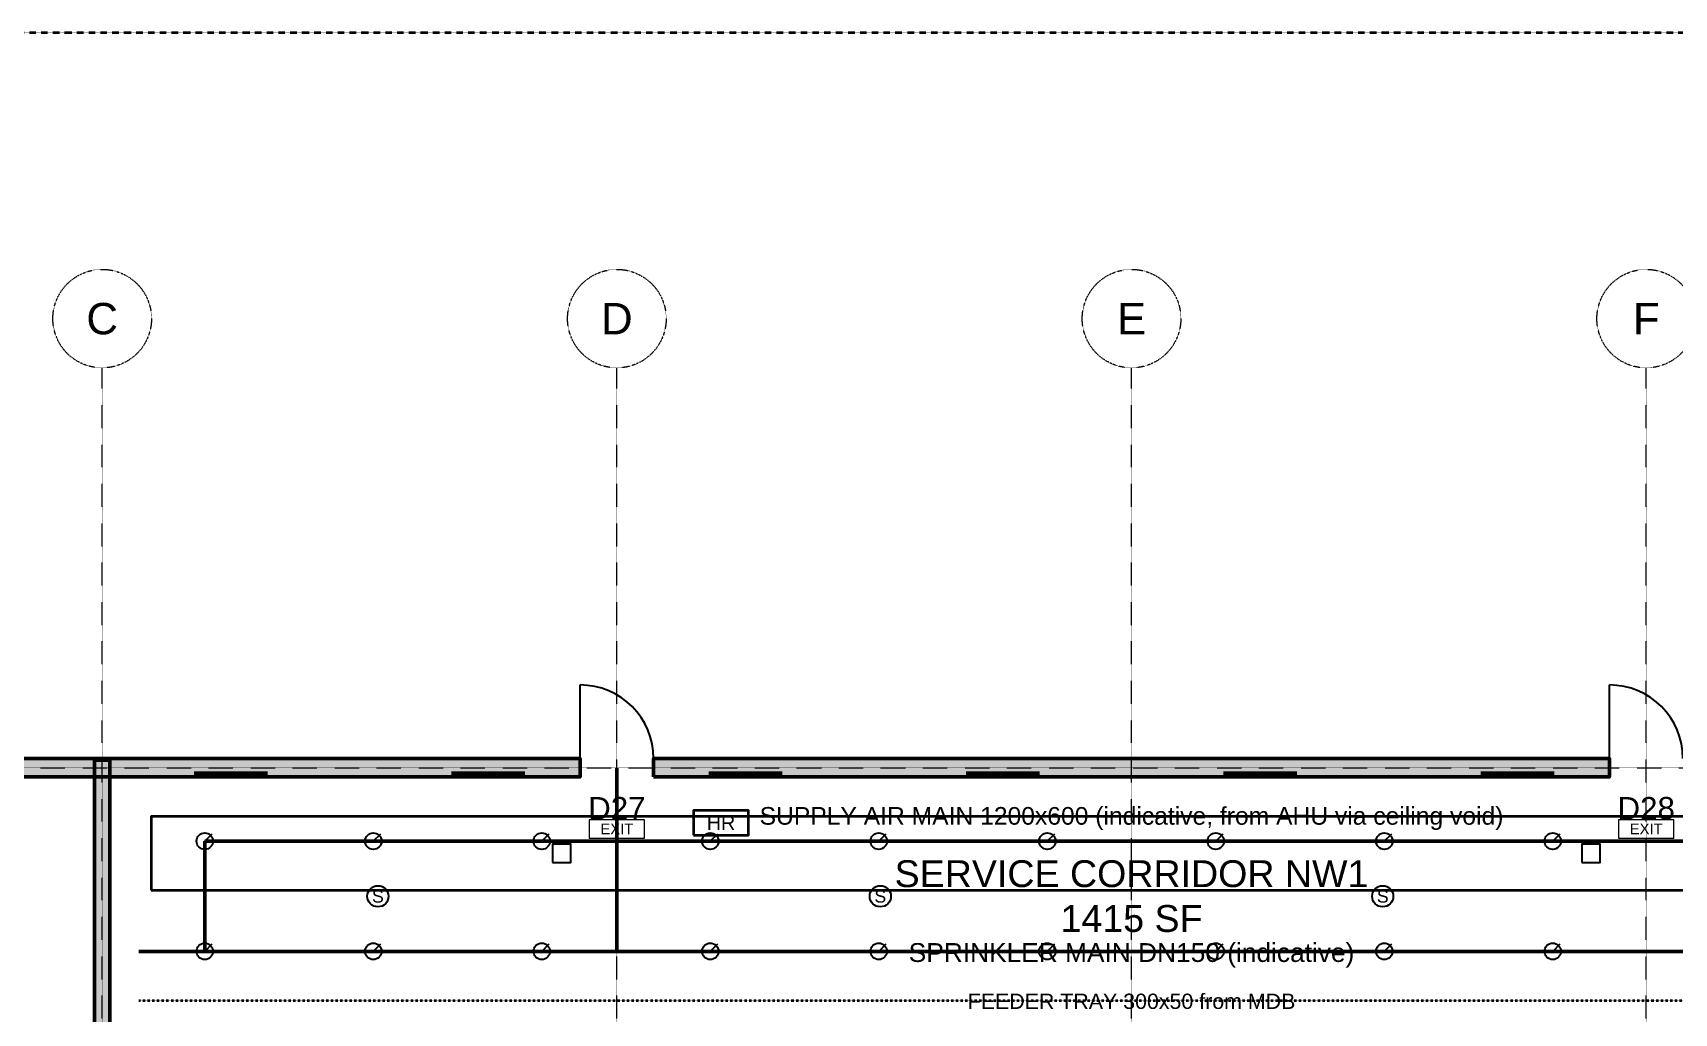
# Model space of a CAD drawing. Header units: inches. Extents: x -108 to 4832, y -12 to 3555.
# Drawn here: x 829 to 1884, y 2913 to 3543 of the extents above; entities that cross this region are included whole.
import ezdxf
from ezdxf.enums import TextEntityAlignment as Align

# ---------------------------------------------------------------- set-up
doc = ezdxf.new("R2010")
doc.units = ezdxf.units.IN
doc.header["$LTSCALE"] = 0.03937
doc.header["$MEASUREMENT"] = 0
for name, pattern in [('CENTER', [5.08, 3.175, -0.635, 0.635, -0.635]), ('DASHED', [1.524, 1.27, -0.254]), ('PHANTOM', [6.35, 3.175, -0.635, 0.635, -0.635, 0.635, -0.635])]:
    doc.linetypes.add(name, pattern=pattern)
for name, color, linetype, lineweight in [('A-ANNO-SYMB', 2, 'Continuous', 18), ('A-AREA-IDEN', 2, 'Continuous', 18), ('A-DOOR', 3, 'Continuous', 25), ('A-WALL', 7, 'Continuous', 50), ('A-WALL-PATT', 8, 'Continuous', 9), ('C-PROP-LINE', 1, 'PHANTOM', 35), ('E-ANNO-TEXT', 52, 'Continuous', 18), ('E-FALM', 230, 'Continuous', 25), ('E-LITE', 2, 'Continuous', 18), ('E-LITE-EMER', 40, 'Continuous', 18), ('E-TRAY', 210, 'DASHED', 35), ('FP-ANNO-TEXT', 14, 'Continuous', 18), ('FP-HOSE', 20, 'Continuous', 35), ('FP-SPRK-HEAD', 1, 'Continuous', 25), ('FP-SPRK-PIPE', 12, 'Continuous', 50), ('M-ANNO-TEXT', 150, 'Continuous', 18), ('M-HVAC-SAD', 5, 'Continuous', 35), ('S-GRID', 1, 'CENTER', 13)]:
    doc.layers.add(name, color=color, linetype=linetype, lineweight=lineweight)
doc.styles.add('NCS-ARIAL', font='arial.ttf')

msp = doc.modelspace()

# ---------------------------------------------------------------- hatches: boundary and pattern name
at = {"layer": 'A-WALL-PATT'}
for points in [[(751.9685, 3064.96063), (1181.10236, 3064.96063), (1181.10236, 3076.77165), (751.9685, 3076.77165)], [(878.93701, 2003.93701), (878.93701, 3075.7874), (869.09449, 3075.7874), (869.09449, 2003.93701)], [(1228.34646, 3064.96063), (1842.51969, 3064.96063), (1842.51969, 3076.77165), (1228.34646, 3076.77165)]]:
    msp.add_hatch(color=256, dxfattribs=at).paths.add_polyline_path(points)

# ---------------------------------------------------------------- linework, layer by layer
at = {"layer": 'A-DOOR'}
for p, q in [((1181.10236, 3076.77165), (1181.10236, 3124.01575)), ((1842.51969, 3076.77165), (1842.51969, 3124.01575))]:
    msp.add_line(p, q, dxfattribs=at)
for centre in [(1181.10236, 3076.77165), (1842.51969, 3076.77165)]:
    msp.add_arc(centre, 47.24409, 0, 90, dxfattribs=at)
at = {"layer": 'A-WALL'}
for p, q in [((1181.10236, 3064.96063), (1181.10236, 3076.77165)), ((1228.34646, 3064.96063), (1228.34646, 3076.77165)), ((1842.51969, 3064.96063), (1842.51969, 3076.77165))]:
    msp.add_line(p, q, dxfattribs=at)
for points in [[(751.9685, 3064.96063), (1181.10236, 3064.96063), (1181.10236, 3076.77165), (751.9685, 3076.77165)], [(878.93701, 2003.93701), (878.93701, 3075.7874), (869.09449, 3075.7874), (869.09449, 2003.93701)], [(1228.34646, 3064.96063), (1842.51969, 3064.96063), (1842.51969, 3076.77165), (1228.34646, 3076.77165)]]:
    msp.add_lwpolyline(points, close=True, dxfattribs=at)
at = {"layer": 'C-PROP-LINE'}
msp.add_lwpolyline([(0, 0), (4724.40945, 0), (4724.40945, 3543.30709), (0, 3543.30709)], close=True, dxfattribs=at)
at = {"layer": 'E-FALM'}
for points in [[(1163.38583, 3009.84252), (1175.19685, 3009.84252), (1175.19685, 3021.65354), (1163.38583, 3021.65354)], [(1824.80315, 3009.84252), (1836.61417, 3009.84252), (1836.61417, 3021.65354), (1824.80315, 3021.65354)]]:
    msp.add_lwpolyline(points, close=True, dxfattribs=at)
for centre in [(1051.1811, 2988.18898), (1374.01575, 2988.18898), (1696.85039, 2988.18898)]:
    msp.add_circle(centre, 6.80315, dxfattribs=at)
at = {"layer": 'E-LITE', "const_width": 3.02362}
for points in [[(933.07087, 3066.92913), (980.31496, 3066.92913)], [(1098.4252, 3066.92913), (1145.66929, 3066.92913)], [(1263.77953, 3066.92913), (1311.02362, 3066.92913)], [(1429.13386, 3066.92913), (1476.37795, 3066.92913)], [(1594.48819, 3066.92913), (1641.73228, 3066.92913)], [(1759.84252, 3066.92913), (1807.08661, 3066.92913)]]:
    msp.add_lwpolyline(points, dxfattribs=at)
at = {"layer": 'E-LITE-EMER'}
for points in [[(1187.00787, 3025.59055), (1222.44094, 3025.59055), (1222.44094, 3037.40157), (1187.00787, 3037.40157)], [(1848.4252, 3025.59055), (1883.85827, 3025.59055), (1883.85827, 3037.40157), (1848.4252, 3037.40157)]]:
    msp.add_lwpolyline(points, close=True, dxfattribs=at)
at = {"layer": 'E-TRAY'}
msp.add_line((897.6378, 2921.25984), (2173.22835, 2921.25984), dxfattribs=at)
at = {"layer": 'FP-HOSE'}
msp.add_lwpolyline([(1253.93701, 3027.55906), (1289.37008, 3027.55906), (1289.37008, 3043.30709), (1253.93701, 3043.30709)], close=True, dxfattribs=at)
at = {"layer": 'FP-SPRK-HEAD'}
for p, q in [((939.96063, 3023.62205), (944.72283, 3028.38425)), ((1048.22835, 3023.62205), (1052.99055, 3028.38425)), ((1156.49606, 3023.62205), (1161.25827, 3028.38425)), ((1264.76378, 3023.62205), (1269.52598, 3028.38425)), ((1373.0315, 3023.62205), (1377.7937, 3028.38425)), ((1481.29921, 3023.62205), (1486.06142, 3028.38425)), ((1589.56693, 3023.62205), (1594.32913, 3028.38425)), ((1697.83465, 3023.62205), (1702.59685, 3028.38425)), ((1806.10236, 3023.62205), (1810.86457, 3028.38425)), ((939.96063, 2952.75591), (944.72283, 2957.51811)), ((1048.22835, 2952.75591), (1052.99055, 2957.51811)), ((1156.49606, 2952.75591), (1161.25827, 2957.51811)), ((1264.76378, 2952.75591), (1269.52598, 2957.51811)), ((1373.0315, 2952.75591), (1377.7937, 2957.51811)), ((1481.29921, 2952.75591), (1486.06142, 2957.51811)), ((1589.56693, 2952.75591), (1594.32913, 2957.51811)), ((1697.83465, 2952.75591), (1702.59685, 2957.51811)), ((1806.10236, 2952.75591), (1810.86457, 2957.51811))]:
    msp.add_line(p, q, dxfattribs=at)
for centre in [(939.96063, 3023.62205), (1048.22835, 3023.62205), (1156.49606, 3023.62205), (1264.76378, 3023.62205), (1373.0315, 3023.62205), (1481.29921, 3023.62205), (1589.56693, 3023.62205), (1697.83465, 3023.62205), (1806.10236, 3023.62205), (939.96063, 2952.75591), (1048.22835, 2952.75591), (1156.49606, 2952.75591), (1264.76378, 2952.75591), (1373.0315, 2952.75591), (1481.29921, 2952.75591), (1589.56693, 2952.75591), (1697.83465, 2952.75591), (1806.10236, 2952.75591)]:
    msp.add_circle(centre, 5.29134, dxfattribs=at)
at = {"layer": 'FP-SPRK-PIPE'}
for p, q in [((1204.72441, 2952.75591), (1204.72441, 3070.86614)), ((939.96063, 3023.62205), (1048.22835, 3023.62205)), ((939.96063, 2952.75591), (939.96063, 3023.62205)), ((1048.22835, 3023.62205), (1156.49606, 3023.62205)), ((1156.49606, 3023.62205), (1264.76378, 3023.62205)), ((1264.76378, 3023.62205), (1373.0315, 3023.62205)), ((1373.0315, 3023.62205), (1481.29921, 3023.62205)), ((1481.29921, 3023.62205), (1589.56693, 3023.62205)), ((1589.56693, 3023.62205), (1697.83465, 3023.62205)), ((1697.83465, 3023.62205), (1806.10236, 3023.62205)), ((1806.10236, 3023.62205), (1914.37008, 3023.62205)), ((897.6378, 2952.75591), (2173.22835, 2952.75591)), ((939.96063, 2952.75591), (1048.22835, 2952.75591)), ((939.96063, 2952.75591), (1204.72441, 2952.75591)), ((1048.22835, 2952.75591), (1156.49606, 2952.75591)), ((1156.49606, 2952.75591), (1264.76378, 2952.75591)), ((1264.76378, 2952.75591), (1373.0315, 2952.75591)), ((1373.0315, 2952.75591), (1481.29921, 2952.75591)), ((1481.29921, 2952.75591), (1589.56693, 2952.75591)), ((1589.56693, 2952.75591), (1697.83465, 2952.75591)), ((1697.83465, 2952.75591), (1806.10236, 2952.75591)), ((1806.10236, 2952.75591), (1914.37008, 2952.75591))]:
    msp.add_line(p, q, dxfattribs=at)
at = {"layer": 'M-HVAC-SAD'}
msp.add_lwpolyline([(905.51181, 2992.12598), (2165.35433, 2992.12598), (2165.35433, 3039.37008), (905.51181, 3039.37008)], close=True, dxfattribs=at)
at = {"layer": 'S-GRID'}
for p, q in [((874.01575, 357.16535), (874.01575, 3327.87402)), ((1204.72441, 357.16535), (1204.72441, 3327.87402)), ((1535.43307, 357.16535), (1535.43307, 3327.87402)), ((1866.14173, 357.16535), (1866.14173, 3327.87402)), ((-44.40945, 3070.86614), (4768.8189, 3070.86614))]:
    msp.add_line(p, q, dxfattribs=at)
for centre in [(874.01575, 3359.55402), (1204.72441, 3359.55402), (1535.43307, 3359.55402), (1866.14173, 3359.55402)]:
    msp.add_circle(centre, 31.68, dxfattribs=at)

# ---------------------------------------------------------------- texts
at = {"layer": 'A-ANNO-SYMB', "style": 'NCS-ARIAL'}
for s, p in [('D27', (1204.72441, 3044.80063)), ('D28', (1866.14173, 3044.80063))]:
    msp.add_text(s, height=14.4, dxfattribs=at).set_placement(p, align=Align.MIDDLE_CENTER)
at = {"layer": 'A-AREA-IDEN', "insert": (1535.43307, 2988.18898), "char_height": 17.28, "attachment_point": 5, "style": 'NCS-ARIAL'}
msp.add_mtext('SERVICE CORRIDOR NW1\\P1415 SF', dxfattribs=at)
at = {"layer": 'E-ANNO-TEXT', "style": 'NCS-ARIAL'}
for s, height, p in [('EXIT', 6.80315, (1204.72441, 3031.49606)), ('EXIT', 6.80315, (1866.14173, 3031.49606)), ('FEEDER TRAY 300x50 from MDB', 9.8267717, (1535.43307, 2920.66464))]:
    msp.add_text(s, height=height, dxfattribs=at).set_placement(p, align=Align.MIDDLE_CENTER)
at = {"layer": 'E-FALM', "style": 'NCS-ARIAL'}
for p in [(1051.1811, 2988.18898), (1374.01575, 2988.18898), (1696.85039, 2988.18898)]:
    msp.add_text('S', height=8.16378, dxfattribs=at).set_placement(p, align=Align.MIDDLE_CENTER)
at = {"layer": 'FP-ANNO-TEXT', "style": 'NCS-ARIAL'}
for s, height, p in [('HR', 9.070866, (1271.65354, 3035.43307)), ('SPRINKLER MAIN DN150 (indicative)', 12.0944882, (1535.43307, 2952.0119))]:
    msp.add_text(s, height=height, dxfattribs=at).set_placement(p, align=Align.MIDDLE_CENTER)
at = {"layer": 'M-ANNO-TEXT', "style": 'NCS-ARIAL'}
msp.add_text('SUPPLY AIR MAIN 1200x600 (indicative, from AHU via ceiling void)', height=11.3385827, dxfattribs=at).set_placement((1535.43307, 3039.876), align=Align.MIDDLE_CENTER)
at = {"layer": 'S-GRID', "style": 'NCS-ARIAL'}
for s, p in [('C', (874.01575, 3359.55402)), ('D', (1204.72441, 3359.55402)), ('E', (1535.43307, 3359.55402)), ('F', (1866.14173, 3359.55402))]:
    msp.add_text(s, height=20.16, dxfattribs=at).set_placement(p, align=Align.MIDDLE_CENTER)

doc.saveas('drawing.dxf')
